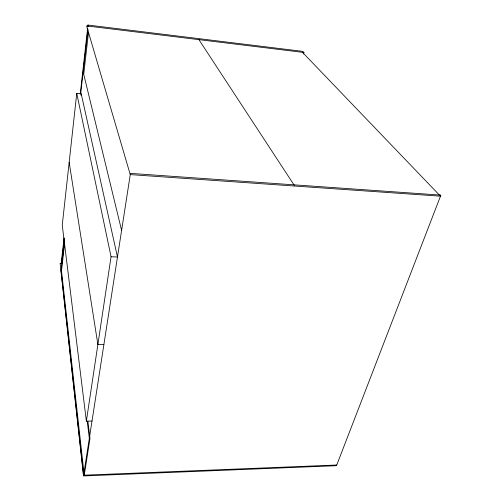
<?xml version="1.0" encoding="UTF-8"?>
<svg xmlns="http://www.w3.org/2000/svg" width="501" height="501" viewBox="0 0 501 501"><rect width="100%" height="100%" fill="white"/><g stroke="black" fill="none" stroke-linecap="round" stroke-linejoin="round"><path stroke-width="0.75" d="M76.753 93.33L111.059 256.75L117.472 257L81.2 93.762L76.753 93.33L62.249 225.187L86.366 421.141L92.021 421.022M61.178 263.513L64.065 237.881M80.216 94.182L87.637 28.156M87.813 26.603L87.988 25.05L302.88 51.39L303.938 52.492L303.55 54.008M61.548 263.658L64.347 238.82M80.705 93.674L87.963 29.252M87.224 421.247L89.341 438.287L90.005 438.269L84.237 475.33L83.586 475.355L61.041 270.772L64.341 241.551M81.024 95.309L81.2 93.762M84.237 475.33L61.51 270.79L64.735 242.34M88.489 32.377L83.736 74.342L121.605 230.385M86.366 421.141L111.059 256.75M83.586 475.355L130.454 173.384L440.893 195.114L336.497 465.698L83.498 475.95L60.107 263.307L62.437 263.388M83.611 475.205L336.76 465.016M103.889 344.538L97.877 344.5L69.163 162.368M61.041 270.772L61.51 270.79M303.938 52.492L86.592 25.914L130.26 174.605L440.485 196.179L302.454 52.298M198.91 39.642L294.319 185.389M87.988 25.05L88.314 26.146M87.875 421.235L89.911 437.492"/></g></svg>
